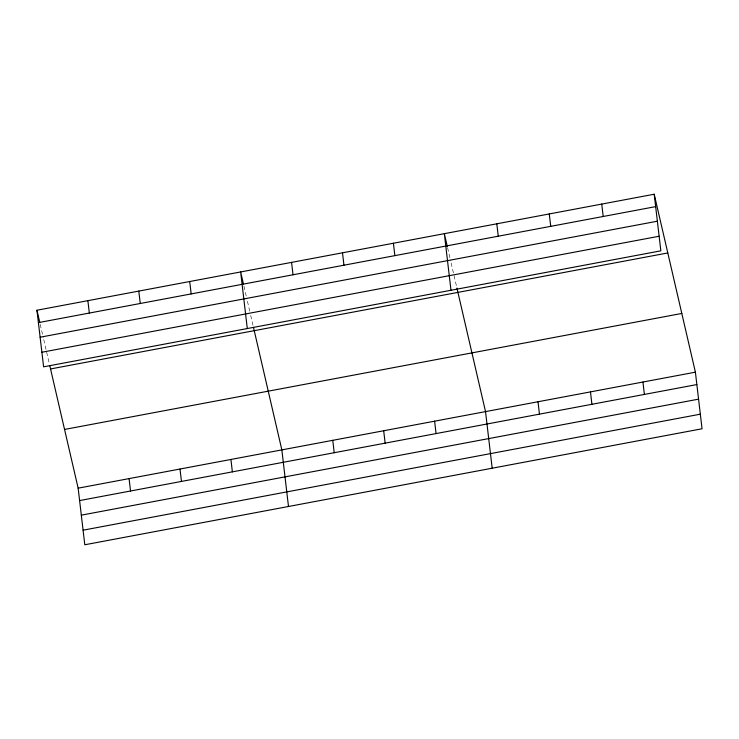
<?xml version="1.0" encoding="UTF-8"?>
<svg xmlns="http://www.w3.org/2000/svg" width="739" height="739" viewBox="0 0 739 739"><rect width="100%" height="100%" fill="white"/><g stroke="black" fill="none" stroke-linecap="round" stroke-linejoin="round"><path stroke-width="0.55" stroke-dasharray="3.69 2.77" d="M447.612 247.805L450.633 260.858M451.132 263.029L456.674 286.954M243.916 286.085L246.937 299.138M247.445 301.309L249.708 311.101M250.715 315.451L253.228 326.324M40.22 324.366L43.241 337.418M43.749 339.589L49.282 363.514"/><path stroke-width="1.11" d="M654.2 194.228L660.851 250.826L43.601 366.83L36.95 310.232L654.2 194.228L695.399 372.17L702.05 428.768L84.8 544.772L78.149 488.174L49.79 365.694M38.41 322.629L655.659 206.624M40.118 337.215L657.377 221.21M41.883 352.244L659.142 236.24M50.548 368.955L667.797 252.95M64.552 429.451L681.811 313.447M78.149 488.174L695.399 372.17M79.6 500.571L696.859 384.566M81.318 515.157L698.567 399.152M83.082 530.186L700.332 414.182M447.363 246.715L444.342 233.672L450.984 290.27M456.924 288.044L485.532 411.614L492.183 468.212M243.417 283.915L240.646 271.952L247.297 328.55M253.486 327.405L281.845 449.894L288.487 506.492M36.95 310.232L39.721 322.195M642.939 382.035L644.39 394.423M601.74 204.084L603.19 216.481M590.47 391.892L591.921 404.288M549.271 213.95L550.731 226.346M538.001 401.748L539.461 414.145M496.802 223.806L498.262 236.203M434.615 421.184L436.065 433.581M393.416 243.242L394.866 255.639M383.689 430.754L385.148 443.151M342.49 252.812L343.949 265.209M332.762 440.324L334.222 452.721M291.563 262.382L293.023 274.779M230.919 459.464L232.369 471.861M189.72 281.522L191.179 293.919M179.993 469.034L181.452 481.431M138.793 291.092L140.253 303.489M129.066 478.604L130.526 491.001M87.876 300.662L89.327 313.059"/></g></svg>
